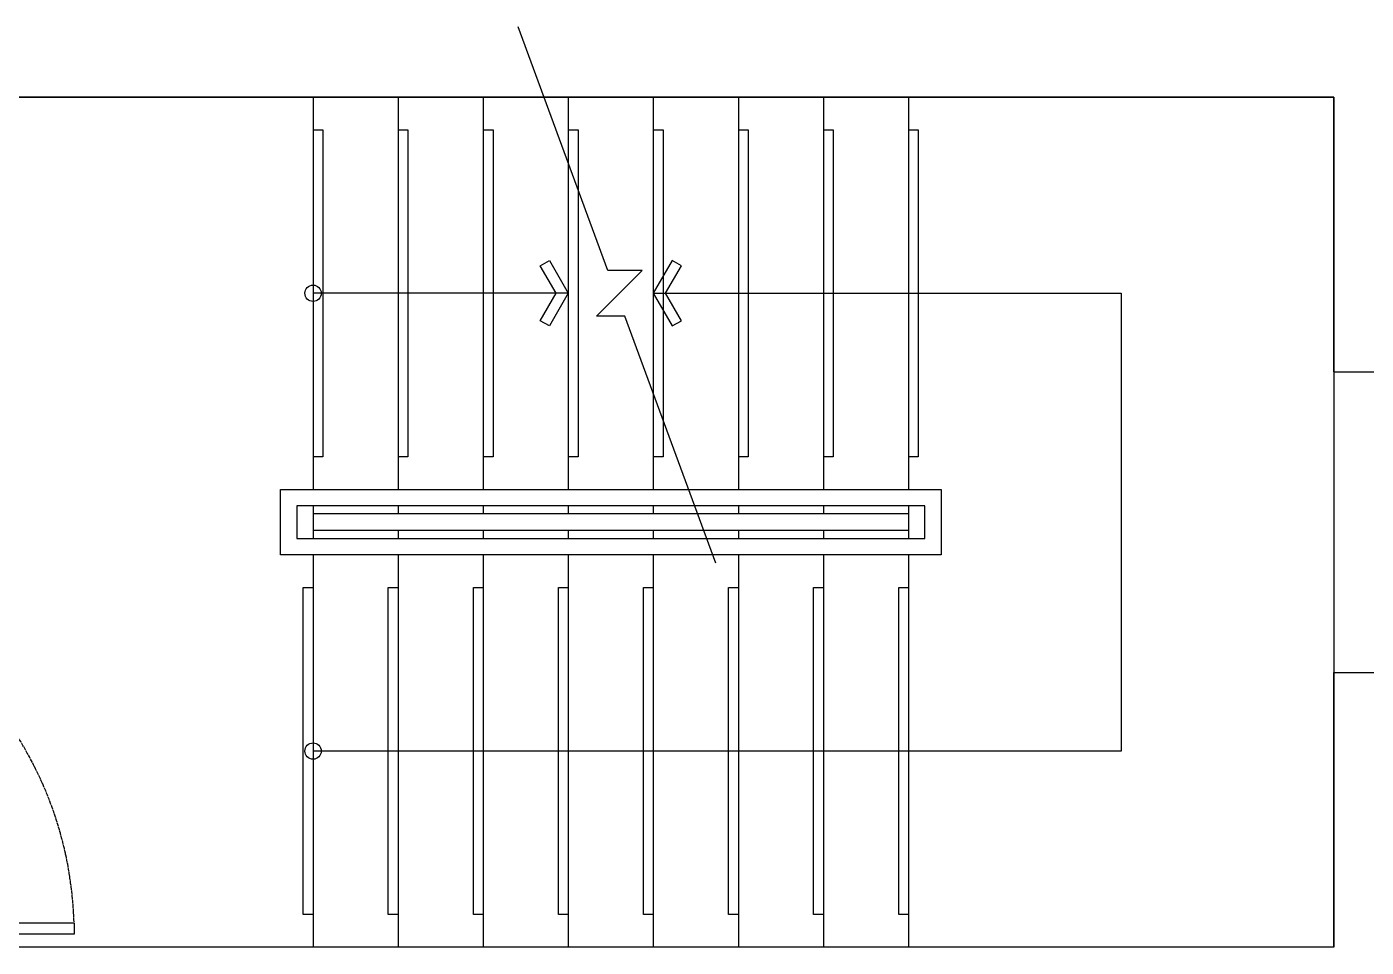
# Model space of a CAD drawing. Header units: millimetres. Extents: x 18456 to 179493, y -203649 to 469211.
# Drawn here: x 137640 to 141734, y -175984 to -173169 of the extents above; entities that cross this region are included whole.
import ezdxf

# ---------------------------------------------------------------- set-up
doc = ezdxf.new("R2010")
doc.units = ezdxf.units.MM
doc.linetypes.add('X-평면도(기본형)$0$DDOT', pattern=[14, 12, -1, 0, -1])
for name, color, linetype, true_color in [('X-평면도(기본형)$0$DEFPOINTS-1', 7, 'Continuous', 0x262f4c), ('X-평면도(기본형)$0$DOOR', 4, 'Continuous', 0x00ffff), ('X-평면도(기본형)$0$NON', 6, 'Continuous', 0xff00ff), ('X-평면도(기본형)$0$S4ELE', 4, 'Continuous', 0x00ffff), ('X-평면도(기본형)$0$STA', 4, 'Continuous', 0x00ffff), ('X-평면도(기본형)$0$SYM', 7, 'Continuous', 0x000000), ('X-평면도(기본형)$0$W1', 2, 'Continuous', 0xffff00)]:
    doc.layers.add(name, color=color, linetype=linetype, true_color=true_color)

msp = doc.modelspace()

# ---------------------------------------------------------------- linework, layer by layer
at = {"layer": 'X-평면도(기본형)$0$DEFPOINTS-1'}
msp.add_lwpolyline([(136954.6, -175984.2), (136954.6, -173384.2), (141634.6, -173384.2), (141634.6, -175984.2)], close=True, dxfattribs=at)
at = {"layer": 'X-평면도(기본형)$0$DOOR'}
msp.add_lwpolyline([(137784.6, -175909.2), (137784.6, -175944.2), (136644.6, -175944.2), (136644.6, -175909.2)], close=True, dxfattribs=at)
at = {"layer": 'X-평면도(기본형)$0$DOOR', "color": 8, "linetype": 'X-평면도(기본형)$0$DDOT', "true_color": 0x808080}
msp.add_arc((136644.6, -175944.2), 1140, 1.8922, 90, dxfattribs=at)
at = {"layer": 'X-평면도(기본형)$0$NON', "color": 8, "true_color": 0x808080}
for points in [[(138514.6, -173484.2), (138544.6, -173484.2), (138544.6, -174484.2), (138514.6, -174484.2)], [(138774.6, -173484.2), (138804.6, -173484.2), (138804.6, -174484.2), (138774.6, -174484.2)], [(139034.6, -173484.2), (139064.6, -173484.2), (139064.6, -174484.2), (139034.6, -174484.2)], [(139294.6, -173484.2), (139324.6, -173484.2), (139324.6, -174484.2), (139294.6, -174484.2)], [(139554.6, -173484.2), (139584.6, -173484.2), (139584.6, -174484.2), (139554.6, -174484.2)], [(139814.6, -173484.2), (139844.6, -173484.2), (139844.6, -174484.2), (139814.6, -174484.2)], [(140074.6, -173484.2), (140104.6, -173484.2), (140104.6, -174484.2), (140074.6, -174484.2)], [(140334.6, -173484.2), (140364.6, -173484.2), (140364.6, -174484.2), (140334.6, -174484.2)], [(138514.6, -175884.2), (138484.6, -175884.2), (138484.6, -174884.2), (138514.6, -174884.2)], [(138774.6, -175884.2), (138744.6, -175884.2), (138744.6, -174884.2), (138774.6, -174884.2)], [(139034.6, -175884.2), (139004.6, -175884.2), (139004.6, -174884.2), (139034.6, -174884.2)], [(139294.6, -175884.2), (139264.6, -175884.2), (139264.6, -174884.2), (139294.6, -174884.2)], [(139554.6, -175884.2), (139524.6, -175884.2), (139524.6, -174884.2), (139554.6, -174884.2)], [(139814.6, -175884.2), (139784.6, -175884.2), (139784.6, -174884.2), (139814.6, -174884.2)], [(140074.6, -175884.2), (140044.6, -175884.2), (140044.6, -174884.2), (140074.6, -174884.2)], [(140334.6, -175884.2), (140304.6, -175884.2), (140304.6, -174884.2), (140334.6, -174884.2)]]:
    msp.add_lwpolyline(points, dxfattribs=at)
at = {"layer": 'X-평면도(기본형)$0$NON'}
for points in [[(138414.6, -174584.2), (140434.6, -174584.2), (140434.6, -174784.2), (138414.6, -174784.2)], [(140384.6, -174634.2), (138464.6, -174634.2), (138464.6, -174734.2), (140384.6, -174734.2)]]:
    msp.add_lwpolyline(points, close=True, dxfattribs=at)
at = {"layer": 'X-평면도(기본형)$0$S4ELE'}
msp.add_line((141634.6, -174224.2), (141634.6, -175144.2), dxfattribs=at)
at = {"layer": 'X-평면도(기본형)$0$STA'}
for p, q in [((138514.6, -173384.2), (138514.6, -174584.2)), ((138774.6, -173384.2), (138774.6, -174584.2)), ((139034.6, -173384.2), (139034.6, -174584.2)), ((139294.6, -173384.2), (139294.6, -174584.2)), ((139554.6, -173384.2), (139554.6, -174584.2)), ((139814.6, -173384.2), (139814.6, -174584.2)), ((140074.6, -173384.2), (140074.6, -174584.2)), ((140334.6, -173384.2), (140334.6, -174584.2)), ((138514.6, -174634.2), (138514.6, -174734.2)), ((138774.6, -174634.2), (138774.6, -174659.2)), ((139034.6, -174634.2), (139034.6, -174659.2)), ((139294.6, -174634.2), (139294.6, -174659.2)), ((139554.6, -174634.2), (139554.6, -174659.2)), ((139814.6, -174634.2), (139814.6, -174659.2)), ((140074.6, -174634.2), (140074.6, -174659.2)), ((140334.6, -174634.2), (140334.6, -174659.2)), ((140334.6, -174634.2), (140334.6, -174734.2)), ((140334.6, -174659.2), (138514.6, -174659.2)), ((140334.6, -174709.2), (138514.6, -174709.2)), ((138774.6, -174709.2), (138774.6, -174734.2)), ((139034.6, -174709.2), (139034.6, -174734.2)), ((139294.6, -174709.2), (139294.6, -174734.2)), ((139554.6, -174709.2), (139554.6, -174734.2)), ((139814.6, -174709.2), (139814.6, -174734.2)), ((140074.6, -174709.2), (140074.6, -174734.2)), ((140334.6, -174709.2), (140334.6, -174734.2)), ((138514.6, -174784.2), (138514.6, -175984.2)), ((138774.6, -174784.2), (138774.6, -175984.2)), ((139034.6, -174784.2), (139034.6, -175984.2)), ((139294.6, -174784.2), (139294.6, -175984.2)), ((139554.6, -174784.2), (139554.6, -175984.2)), ((139814.6, -174784.2), (139814.6, -175984.2)), ((140074.6, -174784.2), (140074.6, -175984.2)), ((140334.6, -174784.2), (140334.6, -175984.2))]:
    msp.add_line(p, q, dxfattribs=at)
at = {"layer": 'X-평면도(기본형)$0$SYM'}
for points in [[(139745.6, -174809.2), (139467.6, -174054.2), (139380.9, -174054.2), (139520.9, -173914.2), (139416, -173914.2), (139141.7, -173169.2)], [(139554.6, -173984.2), (140984.6, -173984.2), (140984.6, -175384.2), (138514.6, -175384.2)], [(139294.6, -173984.2), (138514.6, -173984.2)]]:
    msp.add_lwpolyline(points, dxfattribs=at)
for points in [[(139257.3, -173984.2), (139208.9, -173900.3), (139236.8, -173884.2), (139294.6, -173984.2), (139236.8, -174084.2), (139208.9, -174068)], [(139591.8, -173984.2), (139640.3, -173900.3), (139612.3, -173884.2), (139554.6, -173984.2), (139612.3, -174084.2), (139640.3, -174068)]]:
    msp.add_lwpolyline(points, close=True, dxfattribs=at)
for centre in [(138514.6, -173984.2), (138514.6, -175384.2)]:
    msp.add_circle(centre, 25, dxfattribs=at)
at = {"layer": 'X-평면도(기본형)$0$W1'}
for p, q in [((141634.6, -173384.2), (136794.6, -173384.2)), ((141634.6, -174224.2), (141634.6, -173384.2)), ((141634.6, -174224.2), (142134.6, -174224.2)), ((141634.6, -175144.2), (142134.6, -175144.2)), ((141634.6, -175984.2), (141634.6, -175144.2)), ((141634.6, -175984.2), (136159.6, -175984.2))]:
    msp.add_line(p, q, dxfattribs=at)

doc.saveas('drawing.dxf')
